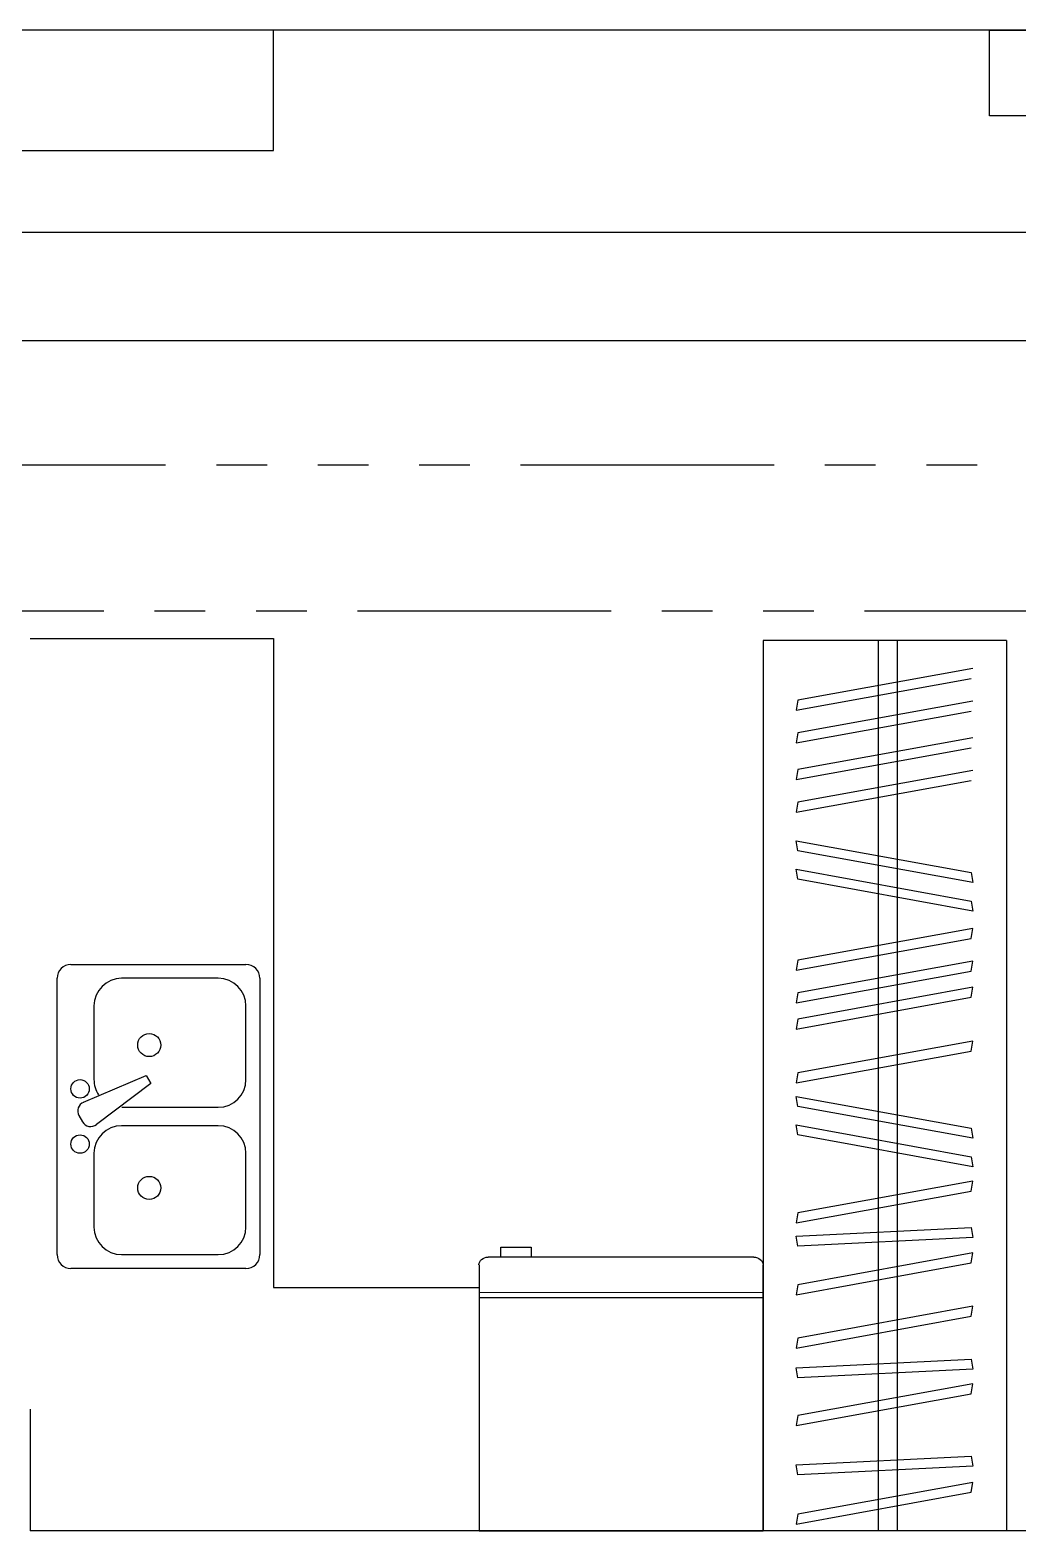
# Model space of a CAD drawing. Extents: x -41969 to 449372, y 65390 to 759577.
# Drawn here: x 301935 to 304370, y 723192 to 726892 of the extents above; entities that cross this region are included whole.
import ezdxf

# ---------------------------------------------------------------- set-up
doc = ezdxf.new("R2010")
doc.units = 0
doc.header["$LTSCALE"] = 1000
doc.header["$MEASUREMENT"] = 0
doc.linetypes.add('PHANTOM2', pattern=[1.25, 0.625, -0.125, 0.125, -0.125, 0.125, -0.125])
doc.linetypes.add('PHANTOM3', pattern=[1.5, 0.625, -0.125, 0.125, -0.125, 0.125, -0.125, 0.125, -0.125])
for name, color, linetype in [('WALL', 7, 'Continuous'), ('WIRE-照明', 120, 'Continuous'), ('装修家具', 8, 'Continuous')]:
    doc.layers.add(name, color=color, linetype=linetype)
doc.styles.add('_TEL_DIM', font='SIMPLEX', dxfattribs={"width": 0.8, "height": 3.5, "bigfont": 'HZTXT'})
doc.styles.add('DIM_FONT', font='SIMPLEX', dxfattribs={"width": 0.7, "bigfont": 'GBCBIG'})
doc.styles.get("Standard").update_dxf_attribs({"font": 'gbenor.shx', "bigfont": 'gbcbig.shx'})
doc.linetypes.add('TV', pattern='A,2.8,-0.1,["TV",_TEL_DIM,S=0.07,R=0,X=0,Y=-0.1],-0.52', length=3.42)

# ---------------------------------------------------------------- blocks, each defined once
blk = doc.blocks.new('A$C65FF3140')
at = {"color": 8}
for p, q in [((6050, 13902.8), (6050, 14200)), ((7814.9, 13988.4), (7814.9, 14200)), ((7814.9, 14200), (9598, 14200)), ((9598, 13988.4), (7814.9, 13988.4)), ((4854.3, 13902.8), (6050, 13902.8)), ((5450, 12700.1), (6050, 12700.1)), ((6050, 12700.1), (6050, 11100)), ((7856.7, 12695), (7256.7, 12695)), ((7256.7, 12695), (7256.7, 10500)), ((7856.7, 12695), (7256.7, 12695)), ((7540.2, 12695), (7540.2, 10500)), ((7588.4, 10500), (7588.4, 12695)), ((7856.7, 12695), (7856.7, 10500)), ((7773.6, 12626.2), (7342.2, 12547.9)), ((7773.6, 12626.2), (7342.2, 12547.9)), ((7338.5, 12523.2), (7769.9, 12601.6)), ((7338.5, 12523.2), (7769.9, 12601.6)), ((7342.2, 12547.9), (7338.5, 12523.2)), ((7342.2, 12547.9), (7338.5, 12523.2)), ((7773.6, 12545.7), (7342.2, 12467.3)), ((7773.6, 12545.7), (7342.2, 12467.3)), ((7338.5, 12442.7), (7769.9, 12521)), ((7338.5, 12442.7), (7769.9, 12521)), ((7342.2, 12467.3), (7338.5, 12442.7)), ((7342.2, 12467.3), (7338.5, 12442.7)), ((7773.6, 12455.3), (7342.2, 12377)), ((7773.6, 12455.3), (7342.2, 12377)), ((7338.5, 12352.3), (7769.9, 12430.7)), ((7338.5, 12352.3), (7769.9, 12430.7)), ((7342.2, 12377), (7338.5, 12352.3)), ((7342.2, 12377), (7338.5, 12352.3)), ((7773.6, 12374.8), (7342.2, 12296.4)), ((7773.6, 12374.8), (7342.2, 12296.4)), ((7338.5, 12271.8), (7769.9, 12350.1)), ((7338.5, 12271.8), (7769.9, 12350.1)), ((7342.2, 12296.4), (7338.5, 12271.8)), ((7342.2, 12296.4), (7338.5, 12271.8)), ((7338.5, 12201.5), (7769.9, 12123.2)), ((7342.2, 12176.9), (7338.5, 12201.5)), ((7338.5, 12201.5), (7769.9, 12123.2)), ((7342.2, 12176.9), (7338.5, 12201.5)), ((7773.6, 12098.5), (7342.2, 12176.9)), ((7773.6, 12098.5), (7342.2, 12176.9)), ((7338.5, 12131.3), (7769.9, 12052.9)), ((7342.2, 12106.6), (7338.5, 12131.3)), ((7338.5, 12131.3), (7769.9, 12052.9)), ((7342.2, 12106.6), (7338.5, 12131.3)), ((7773.6, 12028.3), (7342.2, 12106.6)), ((7773.6, 12028.3), (7342.2, 12106.6)), ((7769.9, 12123.2), (7773.6, 12098.5)), ((7769.9, 12123.2), (7773.6, 12098.5)), ((7769.9, 12052.9), (7773.6, 12028.3)), ((7769.9, 12052.9), (7773.6, 12028.3)), ((7338.5, 11882.3), (7769.9, 11960.6)), ((7338.5, 11882.3), (7769.9, 11960.6)), ((7773.6, 11985.3), (7342.2, 11906.9)), ((7773.6, 11985.3), (7342.2, 11906.9)), ((7769.9, 11960.6), (7773.6, 11985.3)), ((7769.9, 11960.6), (7773.6, 11985.3)), ((7342.2, 11906.9), (7338.5, 11882.3)), ((7342.2, 11906.9), (7338.5, 11882.3)), ((7338.5, 11801.8), (7769.9, 11880.1)), ((7338.5, 11801.8), (7769.9, 11880.1)), ((7773.6, 11904.7), (7342.2, 11826.4)), ((7773.6, 11904.7), (7342.2, 11826.4)), ((7769.9, 11880.1), (7773.6, 11904.7)), ((7769.9, 11880.1), (7773.6, 11904.7)), ((7773.6, 11840.3), (7342.2, 11762)), ((7773.6, 11840.3), (7342.2, 11762)), ((7769.9, 11815.7), (7773.6, 11840.3)), ((7769.9, 11815.7), (7773.6, 11840.3)), ((7342.2, 11826.4), (7338.5, 11801.8)), ((7342.2, 11826.4), (7338.5, 11801.8)), ((7338.5, 11737.3), (7769.9, 11815.7)), ((7338.5, 11737.3), (7769.9, 11815.7)), ((7342.2, 11762), (7338.5, 11737.3)), ((7342.2, 11762), (7338.5, 11737.3)), ((7773.6, 11707.8), (7342.2, 11629.5)), ((7773.6, 11707.8), (7342.2, 11629.5)), ((7769.9, 11683.2), (7773.6, 11707.8)), ((7769.9, 11683.2), (7773.6, 11707.8)), ((7338.5, 11604.8), (7769.9, 11683.2)), ((7338.5, 11604.8), (7769.9, 11683.2)), ((7342.2, 11629.5), (7338.5, 11604.8)), ((7342.2, 11629.5), (7338.5, 11604.8)), ((7338.5, 11571.2), (7769.9, 11492.9)), ((7342.2, 11546.6), (7338.5, 11571.2)), ((7338.5, 11571.2), (7769.9, 11492.9)), ((7342.2, 11546.6), (7338.5, 11571.2)), ((7773.6, 11468.2), (7342.2, 11546.6)), ((7773.6, 11468.2), (7342.2, 11546.6)), ((7338.5, 11501), (7769.9, 11422.6)), ((7342.2, 11476.3), (7338.5, 11501)), ((7338.5, 11501), (7769.9, 11422.6)), ((7342.2, 11476.3), (7338.5, 11501)), ((7773.6, 11398), (7342.2, 11476.3)), ((7773.6, 11398), (7342.2, 11476.3)), ((7769.9, 11492.9), (7773.6, 11468.2)), ((7769.9, 11492.9), (7773.6, 11468.2)), ((7769.9, 11422.6), (7773.6, 11398)), ((7769.9, 11422.6), (7773.6, 11398)), ((7773.6, 11362.7), (7342.2, 11284.3)), ((7773.6, 11362.7), (7342.2, 11284.3)), ((7769.9, 11338), (7773.6, 11362.7)), ((7769.9, 11338), (7773.6, 11362.7)), ((7338.5, 11259.7), (7769.9, 11338)), ((7338.5, 11259.7), (7769.9, 11338)), ((7342.2, 11284.3), (7338.5, 11259.7)), ((7342.2, 11284.3), (7338.5, 11259.7)), ((7338.5, 11226.6), (7769.9, 11248.2)), ((7338.5, 11226.6), (7769.9, 11248.2)), ((7769.9, 11248.2), (7773.6, 11223.6)), ((7769.9, 11248.2), (7773.6, 11223.6)), ((7342.2, 11201.9), (7338.5, 11226.6)), ((7342.2, 11201.9), (7338.5, 11226.6)), ((7773.6, 11223.6), (7342.2, 11201.9)), ((7773.6, 11223.6), (7342.2, 11201.9)), ((7234.1, 11175), (6579.2, 11175)), ((6610.2, 11175), (6610.2, 11200)), ((6610.2, 11200), (6685.4, 11200)), ((6685.4, 11200), (6685.4, 11175)), ((7773.6, 11185.3), (7342.2, 11107)), ((7773.6, 11185.3), (7342.2, 11107)), ((7769.9, 11160.7), (7773.6, 11185.3)), ((7769.9, 11160.7), (7773.6, 11185.3)), ((6556.7, 11156.3), (6556.7, 10500)), ((7256.7, 10500), (7256.7, 11156.3)), ((7338.5, 11082.3), (7769.9, 11160.7)), ((7338.5, 11082.3), (7769.9, 11160.7)), ((7342.2, 11107), (7338.5, 11082.3)), ((7342.2, 11107), (7338.5, 11082.3)), ((6050, 11100), (6556.7, 11100)), ((7256.7, 11075), (6556.7, 11075)), ((7338.5, 10950.9), (7769.9, 11029.2)), ((7338.5, 10950.9), (7769.9, 11029.2)), ((7773.6, 11053.9), (7342.2, 10975.5)), ((7773.6, 11053.9), (7342.2, 10975.5)), ((7769.9, 11029.2), (7773.6, 11053.9)), ((7769.9, 11029.2), (7773.6, 11053.9)), ((7342.2, 10975.5), (7338.5, 10950.9)), ((7342.2, 10975.5), (7338.5, 10950.9)), ((7338.5, 10901.8), (7769.9, 10923.5)), ((7338.5, 10901.8), (7769.9, 10923.5)), ((7769.9, 10923.5), (7773.6, 10898.8)), ((7769.9, 10923.5), (7773.6, 10898.8)), ((7342.2, 10877.2), (7338.5, 10901.8)), ((7342.2, 10877.2), (7338.5, 10901.8)), ((7773.6, 10898.8), (7342.2, 10877.2)), ((7773.6, 10898.8), (7342.2, 10877.2)), ((7773.6, 10862.7), (7342.2, 10784.3)), ((7773.6, 10862.7), (7342.2, 10784.3)), ((7769.9, 10838), (7773.6, 10862.7)), ((7769.9, 10838), (7773.6, 10862.7)), ((7338.5, 10759.7), (7769.9, 10838)), ((7338.5, 10759.7), (7769.9, 10838)), ((7342.2, 10784.3), (7338.5, 10759.7)), ((7342.2, 10784.3), (7338.5, 10759.7)), ((7338.5, 10662.8), (7769.9, 10684.5)), ((7338.5, 10662.8), (7769.9, 10684.5)), ((7342.2, 10638.2), (7338.5, 10662.8)), ((7342.2, 10638.2), (7338.5, 10662.8)), ((7773.6, 10659.8), (7342.2, 10638.2)), ((7773.6, 10659.8), (7342.2, 10638.2)), ((7769.9, 10684.5), (7773.6, 10659.8)), ((7769.9, 10684.5), (7773.6, 10659.8)), ((7773.6, 10619.9), (7342.2, 10541.6)), ((7769.9, 10595.3), (7773.6, 10619.9)), ((7769.9, 10595.3), (7773.6, 10619.9)), ((7338.5, 10516.9), (7769.9, 10595.3)), ((7342.2, 10541.6), (7338.5, 10516.9)), ((6556.7, 10500), (7256.7, 10500))]:
    blk.add_line(p, q, dxfattribs=at)
at = {"color": 8, "linetype": 'ByBlock'}
for p, q in [((5550.8, 11896.5), (5982.2, 11896.5)), ((5516.7, 11181.2), (5516.7, 11862.4)), ((5914.1, 11862.4), (5675.7, 11862.4)), ((6016.3, 11862.4), (6016.3, 11181.2)), ((5607.5, 11794.3), (5607.5, 11612.6)), ((5982.2, 11612.6), (5982.2, 11794.3)), ((5582.1, 11556.7), (5736.5, 11622.5)), ((5736.5, 11622.5), (5747.8, 11602.8)), ((5747.8, 11602.8), (5613.7, 11502)), ((5676.5, 11544.5), (5914.1, 11544.5)), ((5570.4, 11524.1), (5579.6, 11508.2)), ((5914.1, 11499.1), (5675.7, 11499.1)), ((5607.5, 11431), (5607.5, 11249.3)), ((5982.2, 11249.3), (5982.2, 11431)), ((5675.7, 11181.2), (5914.1, 11181.2)), ((5982.2, 11147.1), (5550.8, 11147.1))]:
    blk.add_line(p, q, dxfattribs=at)
at = {"color": 8, "lineweight": 13}
blk.add_line((7256.7, 11087.5), (6556.7, 11087.5), dxfattribs=at)
at = {"color": 8, "linetype": 'ByBlock'}
for centre, radius in [((5743.8, 11697.8), 28.4), ((5573.5, 11589.9), 22.7), ((5573.5, 11453.7), 22.7), ((5743.8, 11345.8), 28.4)]:
    blk.add_circle(centre, radius, dxfattribs=at)
for centre, radius, start, end in [((5550.8, 11862.4), 34.1, 90, 180), ((5982.2, 11862.4), 34.1, 0, 90), ((5675.7, 11794.3), 68.1, 90, 180), ((5914.1, 11794.3), 68.1, 0, 90), ((5675.7, 11612.6), 68.1, 180, 213.393), ((5914.1, 11612.6), 68.1, 270, 0), ((5590.1, 11535.4), 22.7, 110.5377, 210), ((5599.2, 11519.6), 22.7, 210, 309.4623), ((5675.7, 11431), 68.1, 90, 180), ((5914.1, 11431), 68.1, 0, 90), ((5675.7, 11249.3), 68.1, 180, 270), ((5914.1, 11249.3), 68.1, 270, 0), ((5550.8, 11181.2), 34.1, 180, 270), ((5982.2, 11181.2), 34.1, 270, 0)]:
    blk.add_arc(centre, radius, start, end, dxfattribs=at)
at = {"color": 8, "extrusion": (0, 0, -1)}
for centre, start_param, end_param in [((6579.2, 11156.3), 0, 1.570796), ((7234.1, 11156.3), 1.570796, 3.141593)]:
    blk.add_ellipse(centre, major_axis=(-22.6, 0), ratio=0.830219, start_param=start_param, end_param=end_param, dxfattribs=at)
at = {"color": 8, "ltscale": 1e-06, "style": 'DIM_FONT', "text_generation_flag": 4, "width": 0.8, "flags": 9}
for tag, p, rotation in [('YSIZE', (7913.6, 18100), 270), ('XSIZE', (7913.6, 18100), 270), ('YSIZE', (5350, 12479.8), 270.0001), ('XSIZE', (5350, 12479.8), 270.0001), ('YSIZE', (7913.6, 10300), 270), ('XSIZE', (7913.6, 10300), 270), ('YSIZE', (5350, 4679.8), 270.0001), ('XSIZE', (5350, 4679.8), 270.0001), ('YSIZE', (-4020.2, -3750), 180.0001), ('XSIZE', (-4020.2, -3750), 180.0001), ('YSIZE', (3779.8, -3750), 180.0001), ('XSIZE', (3779.8, -3750), 180.0001), ('YSIZE', (12500, -4413.7), 270.0001), ('XSIZE', (12500, -4413.7), 270.0001), ('XSIZE', (12451, -6050.4), 180), ('YSIZE', (12451, -6050.4), 180), ('YSIZE', (10569.5, -6235.4), 180), ('XSIZE', (10569.5, -6235.4), 180), ('XSIZE', (-6200, -6313.6), 180), ('YSIZE', (-6200, -6313.6), 180), ('XSIZE', (1600, -6313.6), 180), ('YSIZE', (1600, -6313.6), 180)]:
    blk.add_attdef(tag, p, '', height=0.5, rotation=rotation, dxfattribs=at)
at = {"color": 8, "style": 'DIM_FONT', "oblique": 0, "width": 0.8, "flags": 9}
for tag, p, rotation in [('YSIZE', (5516.7, 17078.2), 360), ('XSIZE', (5516.7, 17078.2), 360), ('YSIZE', (5516.7, 9278.2), 360), ('XSIZE', (5516.7, 9278.2), 360), ('YSIZE', (-7221.8, -3916.7), 270), ('XSIZE', (-7221.8, -3916.7), 270), ('YSIZE', (578.2, -3916.7), 270), ('XSIZE', (578.2, -3916.7), 270)]:
    blk.add_attdef(tag, p, '', height=0.413, rotation=rotation, dxfattribs=at)
at = {"color": 8, "ltscale": 1e-06, "style": 'DIM_FONT', "width": 0.8, "flags": 9}
for tag, p, rotation in [('YSIZE', (5350, 16101), 89.9999), ('XSIZE', (5350, 16101), 89.9999), ('XSIZE', (7913.6, 10500), 90), ('YSIZE', (7913.6, 10500), 90), ('YSIZE', (7913.6, 2700.1), 90), ('XSIZE', (7913.6, 2700.1), 90), ('YSIZE', (-16900, -4413.7), 269.9999), ('XSIZE', (-16900, -4413.7), 269.9999)]:
    blk.add_attdef(tag, p, '', height=0.5, rotation=rotation, dxfattribs=at)
at = {"color": 8, "style": 'DIM_FONT', "text_generation_flag": 4, "width": 0.8, "flags": 9}
for tag, p, rotation in [('YSIZE', (5516.7, 11521.8), 0), ('XSIZE', (5516.7, 11521.8), 0), ('YSIZE', (5516.7, 3721.8), 0), ('XSIZE', (5516.7, 3721.8), 0), ('YSIZE', (9342.9, -1535.9), 180), ('XSIZE', (9342.9, -1535.9), 180), ('YSIZE', (-4978.2, -3916.7), 270), ('XSIZE', (-4978.2, -3916.7), 270), ('YSIZE', (2821.8, -3916.7), 270), ('XSIZE', (2821.8, -3916.7), 270)]:
    blk.add_attdef(tag, p, '', height=0.413, rotation=rotation, dxfattribs=at)
at = {"color": 8, "ltscale": 1e-06, "style": 'DIM_FONT', "oblique": 0, "width": 0.8, "flags": 9}
for tag, p, rotation in [('YSIZE', (5350, 8320.2), 89.9999), ('XSIZE', (5350, 8320.2), 89.9999), ('YSIZE', (-8179.8, -3750), 359.9999), ('XSIZE', (-8179.8, -3750), 359.9999), ('YSIZE', (-379.8, -3750), 359.9999), ('XSIZE', (-379.8, -3750), 359.9999)]:
    blk.add_attdef(tag, p, '', height=0.5, rotation=rotation, dxfattribs=at)
at = {"color": 8, "text_generation_flag": 4, "flags": 9}
for tag, p, height, width in [('YSIZE', (-14000.3, -1399.1), 0.666, 0.834261), ('XSIZE', (-14000.3, -1399.1), 0.666, 0.834261), ('YSIZE', (-10846.1, -3267.1), 0.5, 0.8), ('XSIZE', (-10846.1, -3267.1), 0.5, 0.8)]:
    blk.add_attdef(tag, p, '', height=height, rotation=180, dxfattribs=dict(at, width=width))
at = {"color": 8, "flags": 9}
for tag, p, height, width in [('YSIZE', (9600.3, -1399.1), 0.666, 0.834261), ('XSIZE', (9600.3, -1399.1), 0.666, 0.834261), ('YSIZE', (6446.1, -3267.1), 0.5, 0.8), ('XSIZE', (6446.1, -3267.1), 0.5, 0.8)]:
    blk.add_attdef(tag, p, '', height=height, dxfattribs=dict(at, width=width))
at = {"color": 8, "style": 'DIM_FONT', "width": 0.8, "flags": 9}
for tag in ['YSIZE', 'XSIZE']:
    blk.add_attdef(tag, (-13742.9, -1535.9), '', height=0.413, dxfattribs=at)
at = {"color": 8, "flags": 9}
for tag, p in [('YSIZE', (5880.4, -5584.1)), ('XSIZE', (5880.4, -5584.1)), ('YSIZE', (5880.4, -5584.1)), ('XSIZE', (5880.4, -5584.1)), ('YSIZE', (9400, -8940.7)), ('XSIZE', (9400, -8940.7))]:
    blk.add_attdef(tag, p, '', height=0.5, dxfattribs=at)
at = {"color": 8, "ltscale": 1e-06, "style": 'DIM_FONT', "width": 0.8, "flags": 9}
for tag, p in [('YSIZE', (-16900, -6050.4)), ('XSIZE', (-16900, -6050.4)), ('YSIZE', (-14969.5, -6235.4)), ('XSIZE', (-14969.5, -6235.4)), ('YSIZE', (-6000, -6313.6)), ('XSIZE', (-6000, -6313.6)), ('YSIZE', (1800, -6313.6)), ('XSIZE', (1800, -6313.6))]:
    blk.add_attdef(tag, p, '', height=0.5, dxfattribs=at)
at = {"color": 8, "text_generation_flag": 4, "flags": 9}
for tag, p in [('YSIZE', (-10280.4, -6139.1)), ('XSIZE', (-10280.4, -6139.1)), ('YSIZE', (-13800, -9000.4)), ('XSIZE', (-13800, -9000.4))]:
    blk.add_attdef(tag, p, '', height=0.5, rotation=180, dxfattribs=at)

msp = doc.modelspace()

# ---------------------------------------------------------------- linework, layer by layer
at = {"layer": 'WALL'}
for p, q in [((307584.7, 726892.2), (300284.7, 726892.2)), ((301934.7, 723492.2), (301934.7, 723192.2)), ((307584.7, 723192.2), (301934.7, 723192.2))]:
    msp.add_line(p, q, dxfattribs=at)
at = {"layer": 'WIRE-照明', "linetype": 'TV', "ltscale": 0.5}
msp.add_line((304924.1, 726392.7), (301746.8, 726392.7), dxfattribs=at)
at = {"layer": 'WIRE-照明'}
msp.add_line((301515.3, 726126.6), (306001.2, 726126.6), dxfattribs=at)
at = {"layer": 'WIRE-照明', "linetype": 'PHANTOM3'}
msp.add_line((306769, 725819.6), (301121.2, 725819.6), dxfattribs=at)
at = {"layer": 'WIRE-照明', "linetype": 'PHANTOM2'}
msp.add_line((307116.8, 725459.9), (301532.3, 725459.9), dxfattribs=at)

# ---------------------------------------------------------------- block references
at = {"layer": '装修家具'}
msp.add_blockref('A$C65FF3140', (296484.7, 712692.2), dxfattribs=at)

doc.saveas('drawing.dxf')
